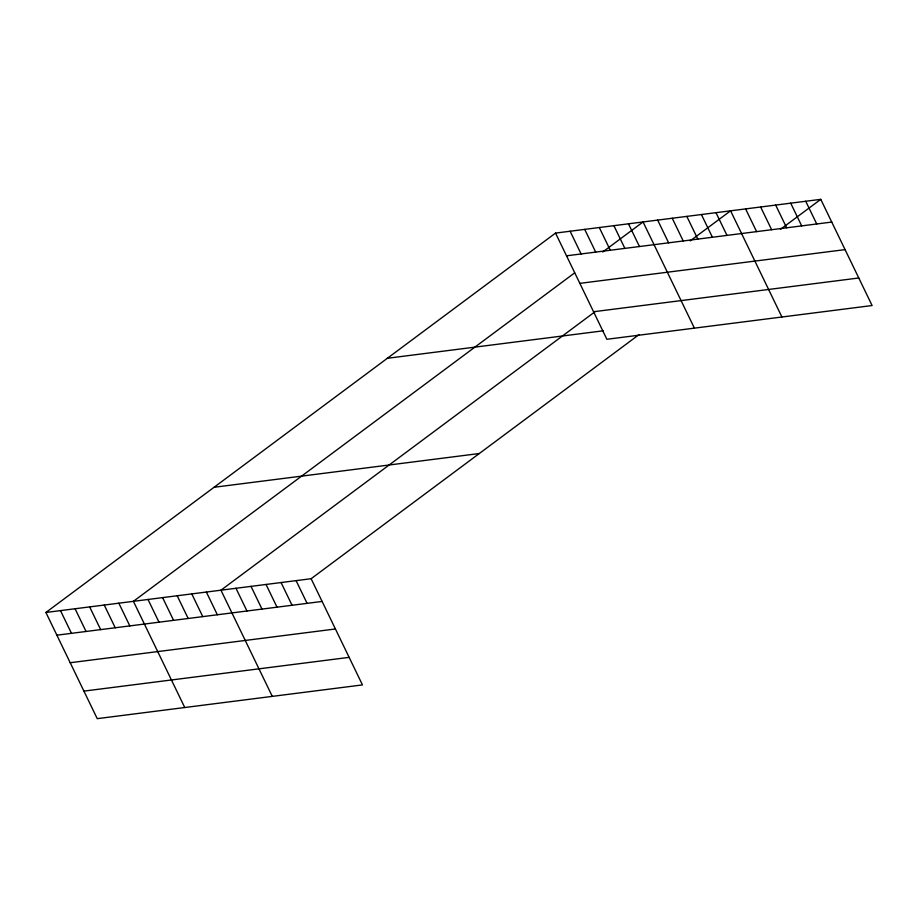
<?xml version="1.0" encoding="UTF-8"?>
<svg xmlns="http://www.w3.org/2000/svg" width="918" height="918" viewBox="0 0 918 918"><rect width="100%" height="100%" fill="white"/><g stroke="black" fill="none" stroke-linecap="round" stroke-linejoin="round"><path stroke-width="1.38" d="M45.9 612.467L311.122 578.719L362.461 684.908L97.239 718.656L45.9 612.467L555.539 233.092L820.761 199.344L872.1 305.533L606.878 339.281L555.539 233.092M574.668 272.864L133.42 601.324L184.759 707.526M602.701 252.002L643.059 221.961L694.398 328.151M594.921 311.81L220.951 590.194L272.29 696.383M690.221 240.86L730.59 210.819L781.918 317.008M311.122 578.719L639.077 334.588M780.403 229.385L820.761 199.344M566.521 255.812L831.754 222.064M579.832 283.364L845.065 249.616M593.556 311.741L858.789 277.993M387.362 358.284L603.401 330.79M214.078 487.274L479.311 453.526M56.882 635.187L322.115 601.439M70.204 662.727L335.426 628.979M83.917 691.116L349.15 657.357M805.74 201.26L816.722 223.981M790.708 203.165L801.689 225.885M775.676 205.081L786.657 227.802M760.643 206.998L771.636 229.718M745.611 208.902L756.604 231.623M715.994 212.678L726.987 235.398M701.409 214.525L712.402 237.257M686.825 216.384L697.806 239.105M672.24 218.243L683.221 240.964M657.655 220.102L668.637 242.822M628.474 223.808L639.456 246.529M613.89 225.667L624.871 248.388M599.305 227.526L610.286 250.247M584.709 229.385L595.702 252.106M570.124 231.233L581.105 253.965M296.101 580.624L307.082 603.344M281.069 582.54L292.05 605.26M266.036 584.456L277.018 607.177M251.004 586.361L261.997 609.093M235.983 588.277L246.965 610.998M206.366 592.041L217.348 614.773M191.77 593.9L202.763 616.621M177.185 595.759L188.167 618.48M162.601 597.618L173.582 620.338M148.016 599.465L158.998 622.197M118.835 603.183L129.817 625.904M104.25 605.042L115.232 627.763M89.666 606.901L100.647 629.622M75.069 608.749L86.062 631.481M60.485 610.608L71.478 633.328"/></g></svg>
